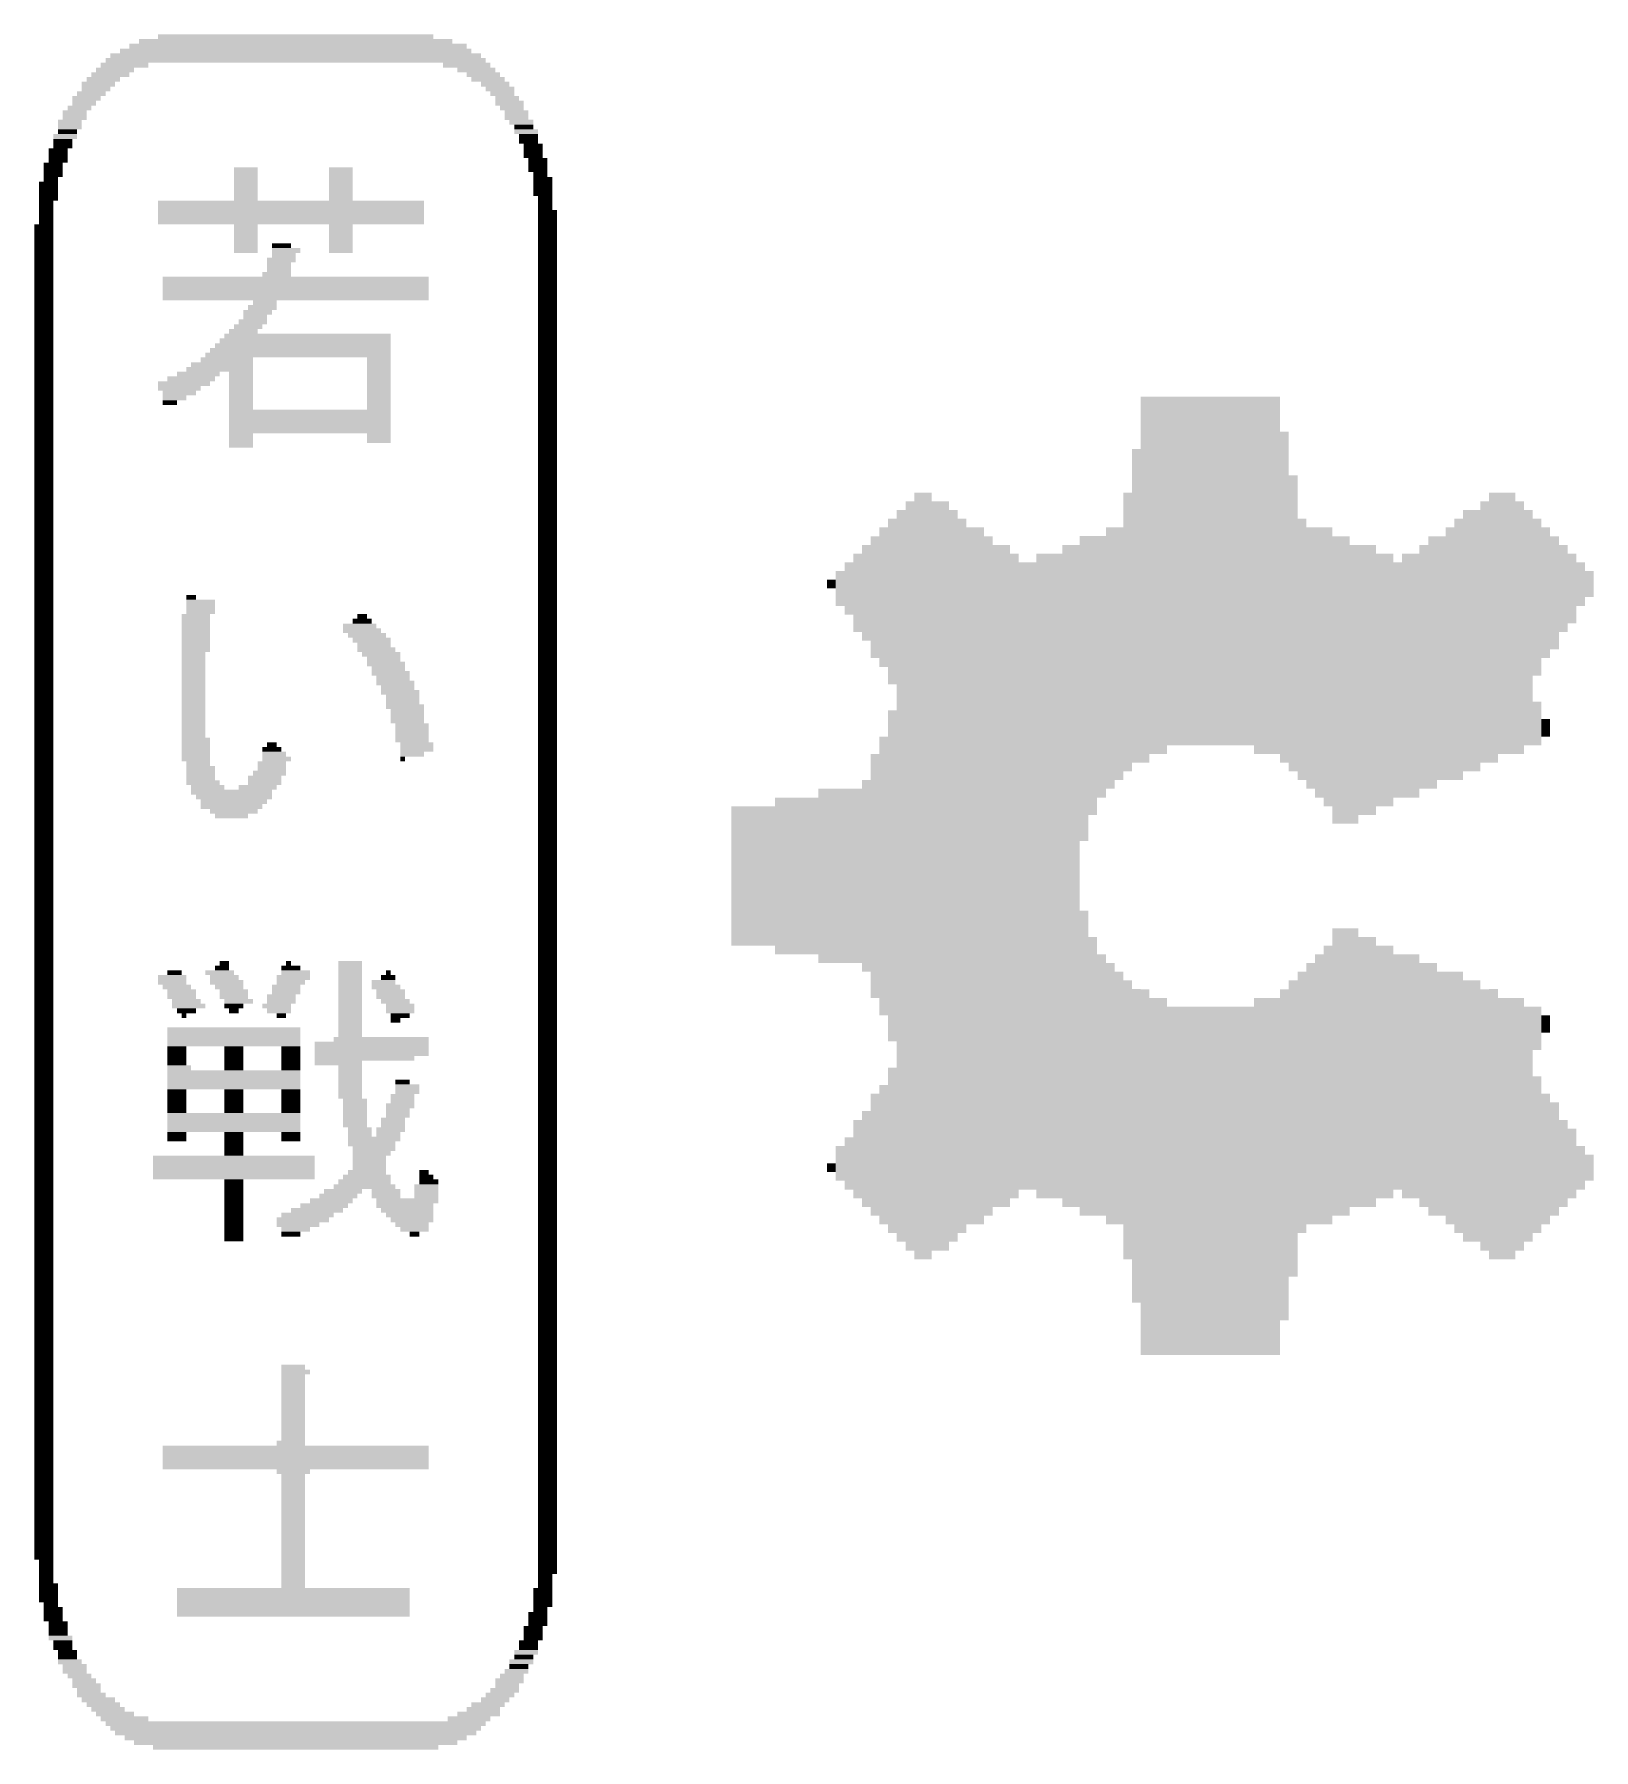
# Model space of a CAD drawing. Extents: x 0 to 124, y 0 to 91.
# Drawn here: x 102.58 to 112.59, y 44.23 to 55.24 of the extents above; entities that cross this region are included whole.
import ezdxf

# ---------------------------------------------------------------- set-up
doc = ezdxf.new("R2010")
doc.units = 0
doc.layers.add('21', color=253, linetype='CONTINUOUS')

# ---------------------------------------------------------------- blocks, each defined once
blk = doc.blocks.new('RECT')
blk.add_solid([(-0.5, -0.5), (0.5, -0.5), (-0.5, 0.5), (0.5, 0.5)])

msp = doc.modelspace()

# ---------------------------------------------------------------- block references
at = {"layer": '21', "yscale": 0.0305}
for p, xscale in [((104.261, 55.1289), 2.2555), ((104.2762, 55.1593), 2.1641), ((104.261, 55.1898), 2.0117), ((104.261, 55.2203), 1.7678), ((103.1027, 55.0069), 0.2438), ((103.1637, 55.0374), 0.3048), ((104.261, 55.0679), 2.4384), ((104.261, 55.0984), 2.3774), ((105.3582, 55.0374), 0.3048), ((105.4192, 55.0069), 0.2438), ((102.996, 54.9155), 0.2134), ((103.0265, 54.946), 0.2134), ((103.0722, 54.9765), 0.2438), ((105.4649, 54.9765), 0.2134), ((105.4954, 54.946), 0.2134), ((105.5411, 54.9155), 0.1829), ((102.9198, 54.8241), 0.1829), ((102.9046, 54.7936), 0.1524), ((102.9503, 54.8545), 0.1829), ((102.9808, 54.885), 0.1829), ((105.5716, 54.885), 0.1829), ((105.5868, 54.8545), 0.1524), ((105.6173, 54.8241), 0.1524), ((105.6326, 54.7936), 0.1829), ((102.8132, 54.6717), 0.1524), ((102.8436, 54.7326), 0.1524), ((102.8436, 54.7021), 0.1524), ((102.8741, 54.7631), 0.1524), ((105.6478, 54.7631), 0.1524), ((105.6783, 54.7326), 0.1524), ((105.6783, 54.7021), 0.1524), ((105.7088, 54.6717), 0.1524), ((102.7827, 54.5802), 0.1524), ((102.7979, 54.6107), 0.1219), ((102.8132, 54.6412), 0.1524), ((105.724, 54.6412), 0.1219), ((105.7392, 54.6107), 0.1524), ((105.7545, 54.5802), 0.1219), ((102.737, 54.4888), 0.1219), ((102.737, 54.4583), 0.1219), ((102.7674, 54.5497), 0.1219), ((102.7674, 54.5193), 0.1219), ((105.7545, 54.5497), 0.1219), ((105.785, 54.5193), 0.1219), ((105.785, 54.4888), 0.1219), ((105.785, 54.4583), 0.1219), ((102.7065, 54.3973), 0.1219), ((102.7065, 54.3669), 0.1219), ((102.737, 54.4278), 0.1219), ((103.9409, 54.3669), 0.1524), ((104.5505, 54.3669), 0.1524), ((105.8154, 54.4278), 0.1219), ((105.8154, 54.3973), 0.1219), ((105.8154, 54.3669), 0.1219), ((102.676, 54.2754), 0.1219), ((102.676, 54.2449), 0.1219), ((102.6912, 54.3059), 0.0914), ((102.7065, 54.3364), 0.1219), ((103.9409, 54.3364), 0.1524), ((103.9409, 54.3059), 0.1524), ((103.9409, 54.2754), 0.1524), ((103.9409, 54.2449), 0.1524), ((104.5505, 54.3364), 0.1524), ((104.5505, 54.3059), 0.1524), ((104.5505, 54.2754), 0.1524), ((104.5505, 54.2449), 0.1524), ((105.8459, 54.3059), 0.1219), ((105.8459, 54.2754), 0.1219), ((105.8459, 54.2449), 0.1219), ((105.8307, 54.3364), 0.0914), ((102.676, 54.2145), 0.1219), ((102.676, 54.184), 0.1219), ((102.6608, 54.1535), 0.0914), ((102.6608, 54.123), 0.0914), ((104.2305, 54.1535), 1.7069), ((104.2305, 54.123), 1.7069), ((103.9409, 54.2145), 0.1524), ((103.9409, 54.184), 0.1524), ((104.5505, 54.2145), 0.1524), ((104.5505, 54.184), 0.1524), ((105.8459, 54.2145), 0.1219), ((105.8612, 54.184), 0.0914), ((105.8612, 54.1535), 0.0914), ((105.8612, 54.123), 0.0914), ((102.6608, 54.0925), 0.0914), ((102.6608, 54.0621), 0.0914), ((102.6608, 54.0316), 0.0914), ((104.2305, 54.0925), 1.7069), ((104.2305, 54.0621), 1.7069), ((104.2305, 54.0316), 1.7069), ((105.8764, 54.0925), 0.1219), ((105.8764, 54.0621), 0.1219), ((105.8764, 54.0316), 0.1219), ((102.6455, 54.0011), 0.1219), ((102.6455, 53.9706), 0.1219), ((102.6455, 53.9401), 0.1219), ((102.6455, 53.9097), 0.1219), ((103.9409, 54.0011), 0.1524), ((103.9409, 53.9706), 0.1524), ((103.9409, 53.9401), 0.1524), ((103.9409, 53.9097), 0.1524), ((104.5505, 54.0011), 0.1524), ((104.5505, 53.9706), 0.1524), ((104.5505, 53.9401), 0.1524), ((104.5505, 53.9097), 0.1524), ((105.8764, 54.0011), 0.1219), ((105.8764, 53.9706), 0.1219), ((105.8764, 53.9401), 0.1219), ((105.8764, 53.9097), 0.1219), ((102.6455, 53.8792), 0.1219), ((102.6455, 53.8487), 0.1219), ((102.6455, 53.8182), 0.1219), ((103.9409, 53.8792), 0.1524), ((103.9409, 53.8487), 0.1524), ((104.1695, 53.8792), 0.1219), ((104.2, 53.8487), 0.1829), ((104.1848, 53.8182), 0.1524), ((104.5505, 53.8792), 0.1524), ((104.5505, 53.8487), 0.1524), ((105.8764, 53.8792), 0.1219), ((105.8764, 53.8487), 0.1219), ((105.8764, 53.8182), 0.1219), ((102.6455, 53.7877), 0.1219), ((102.6455, 53.7573), 0.1219), ((102.6455, 53.7268), 0.1219), ((102.6455, 53.6963), 0.1219), ((104.139, 53.6963), 0.1829), ((104.1695, 53.7877), 0.1829), ((104.1543, 53.7573), 0.1524), ((104.1543, 53.7268), 0.1524), ((105.8764, 53.7877), 0.1219), ((105.8764, 53.7573), 0.1219), ((105.8764, 53.7268), 0.1219), ((105.8764, 53.6963), 0.1219), ((102.6455, 53.6658), 0.1219), ((102.6455, 53.6353), 0.1219), ((102.6455, 53.6049), 0.1219), ((102.6455, 53.5744), 0.1219), ((104.261, 53.6658), 1.7069), ((104.261, 53.6353), 1.7069), ((104.261, 53.6049), 1.7069), ((104.261, 53.5744), 1.7069), ((105.8764, 53.6658), 0.1219), ((105.8764, 53.6353), 0.1219), ((105.8764, 53.6049), 0.1219), ((105.8764, 53.5744), 0.1219), ((102.6455, 53.5439), 0.1219), ((102.6455, 53.5134), 0.1219), ((102.6455, 53.4829), 0.1219), ((104.261, 53.5439), 1.7069), ((104.0476, 53.4829), 0.1829), ((104.0628, 53.5134), 0.1524), ((105.8764, 53.5439), 0.1219), ((105.8764, 53.5134), 0.1219), ((105.8764, 53.4829), 0.1219), ((102.6455, 53.4525), 0.1219), ((102.6455, 53.422), 0.1219), ((102.6455, 53.3915), 0.1219), ((102.6455, 53.361), 0.1219), ((103.9562, 53.361), 0.1829), ((103.9866, 53.3915), 0.1829), ((104.0171, 53.4525), 0.1829), ((104.0019, 53.422), 0.1524), ((105.8764, 53.4525), 0.1219), ((105.8764, 53.422), 0.1219), ((105.8764, 53.3915), 0.1219), ((105.8764, 53.361), 0.1219), ((102.6455, 53.3305), 0.1219), ((102.6455, 53.3001), 0.1219), ((102.6455, 53.2696), 0.1219), ((104.3219, 53.2696), 1.0973), ((104.3372, 53.3001), 1.0668), ((103.9257, 53.3305), 0.1829), ((105.8764, 53.3305), 0.1219), ((105.8764, 53.3001), 0.1219), ((105.8764, 53.2696), 0.1219), ((102.6455, 53.2391), 0.1219), ((102.6455, 53.2086), 0.1219), ((102.6455, 53.1781), 0.1219), ((102.6455, 53.1477), 0.1219), ((103.819, 53.1477), 0.3353), ((104.2762, 53.1781), 1.1887), ((104.2914, 53.2086), 1.1582), ((104.3067, 53.2391), 1.1278), ((104.7944, 53.1477), 0.1524), ((105.8764, 53.2391), 0.1219), ((105.8764, 53.2086), 0.1219), ((105.8764, 53.1781), 0.1219), ((105.8764, 53.1477), 0.1219), ((102.6455, 53.1172), 0.1219), ((102.6455, 53.0867), 0.1219), ((102.6455, 53.0562), 0.1219), ((102.6455, 53.0257), 0.1219), ((103.5904, 53.0257), 0.3048), ((103.6361, 53.0562), 0.2743), ((103.7733, 53.0867), 0.4267), ((103.7885, 53.1172), 0.3962), ((103.9104, 53.0562), 0.1524), ((103.9104, 53.0257), 0.1524), ((104.7944, 53.1172), 0.1524), ((104.7944, 53.0867), 0.1524), ((104.7944, 53.0562), 0.1524), ((104.7944, 53.0257), 0.1524), ((105.8764, 53.1172), 0.1219), ((105.8764, 53.0867), 0.1219), ((105.8764, 53.0562), 0.1219), ((105.8764, 53.0257), 0.1219), ((102.6455, 52.9953), 0.1219), ((102.6455, 52.9648), 0.1219), ((102.6455, 52.9343), 0.1219), ((103.5142, 52.9648), 0.2743), ((103.5447, 52.9953), 0.3353), ((103.5142, 52.9343), 0.2134), ((103.9104, 52.9953), 0.1524), ((103.9104, 52.9648), 0.1524), ((103.9104, 52.9343), 0.1524), ((104.7944, 52.9953), 0.1524), ((104.7944, 52.9648), 0.1524), ((104.7944, 52.9343), 0.1524), ((105.8764, 52.9953), 0.1219), ((105.8764, 52.9648), 0.1219), ((105.8764, 52.9343), 0.1219), ((102.6455, 52.9038), 0.1219), ((102.6455, 52.8733), 0.1219), ((102.6455, 52.8429), 0.1219), ((102.6455, 52.8124), 0.1219), ((103.4837, 52.9038), 0.1524), ((103.4532, 52.8733), 0.0914), ((103.9104, 52.9038), 0.1524), ((103.9104, 52.8733), 0.1524), ((103.9104, 52.8429), 0.1524), ((104.3524, 52.8124), 1.0363), ((104.7944, 52.9038), 0.1524), ((104.7944, 52.8733), 0.1524), ((104.7944, 52.8429), 0.1524), ((105.8764, 52.9038), 0.1219), ((105.8764, 52.8733), 0.1219), ((105.8764, 52.8429), 0.1219), ((105.8764, 52.8124), 0.1219), ((102.6455, 52.7819), 0.1219), ((102.6455, 52.7514), 0.1219), ((102.6455, 52.7209), 0.1219), ((104.3524, 52.7819), 1.0363), ((104.3524, 52.7514), 1.0363), ((104.3524, 52.7209), 1.0363), ((105.8764, 52.7819), 0.1219), ((105.8764, 52.7514), 0.1219), ((105.8764, 52.7209), 0.1219), ((102.6455, 52.6905), 0.1219), ((102.6455, 52.66), 0.1219), ((102.6455, 52.6295), 0.1219), ((102.6455, 52.599), 0.1219), ((104.3524, 52.6905), 1.0363), ((103.9104, 52.66), 0.1524), ((103.9104, 52.6295), 0.1524), ((103.9104, 52.599), 0.1524), ((104.7944, 52.66), 0.1524), ((104.7944, 52.6295), 0.1524), ((105.8764, 52.6905), 0.1219), ((105.8764, 52.66), 0.1219), ((105.8764, 52.6295), 0.1219), ((105.8764, 52.599), 0.1219), ((102.6455, 52.5685), 0.1219), ((102.6455, 52.5381), 0.1219), ((102.6455, 52.5076), 0.1219), ((102.6455, 52.4771), 0.1219), ((105.8764, 52.5685), 0.1219), ((105.8764, 52.5381), 0.1219), ((105.8764, 52.5076), 0.1219), ((105.8764, 52.4771), 0.1219), ((102.6455, 52.4466), 0.1219), ((102.6455, 52.4161), 0.1219), ((102.6455, 52.3857), 0.1219), ((105.8764, 52.4466), 0.1219), ((105.8764, 52.4161), 0.1219), ((105.8764, 52.3857), 0.1219), ((102.6455, 52.3552), 0.1219), ((102.6455, 52.3247), 0.1219), ((102.6455, 52.2942), 0.1219), ((102.6455, 52.2637), 0.1219), ((105.8764, 52.3552), 0.1219), ((105.8764, 52.3247), 0.1219), ((105.8764, 52.2942), 0.1219), ((105.8764, 52.2637), 0.1219), ((102.6455, 52.2333), 0.1219), ((102.6455, 52.2028), 0.1219), ((102.6455, 52.1723), 0.1219), ((102.6455, 52.1418), 0.1219), ((105.8764, 52.2333), 0.1219), ((105.8764, 52.2028), 0.1219), ((105.8764, 52.1723), 0.1219), ((105.8764, 52.1418), 0.1219), ((102.6455, 52.1113), 0.1219), ((102.6455, 52.0809), 0.1219), ((102.6455, 52.0504), 0.1219), ((105.8764, 52.1113), 0.1219), ((105.8764, 52.0809), 0.1219), ((105.8764, 52.0504), 0.1219), ((102.6455, 52.0199), 0.1219), ((102.6455, 51.9894), 0.1219), ((102.6455, 51.9589), 0.1219), ((102.6455, 51.9285), 0.1219), ((105.8764, 52.0199), 0.1219), ((105.8764, 51.9894), 0.1219), ((105.8764, 51.9589), 0.1219), ((105.8764, 51.9285), 0.1219), ((102.6455, 51.898), 0.1219), ((102.6455, 51.8675), 0.1219), ((102.6455, 51.837), 0.1219), ((105.8764, 51.898), 0.1219), ((105.8764, 51.8675), 0.1219), ((105.8764, 51.837), 0.1219), ((102.6455, 51.8065), 0.1219), ((102.6455, 51.7761), 0.1219), ((102.6455, 51.7456), 0.1219), ((102.6455, 51.7151), 0.1219), ((105.8764, 51.8065), 0.1219), ((105.8764, 51.7761), 0.1219), ((105.8764, 51.7456), 0.1219), ((105.8764, 51.7151), 0.1219), ((102.6455, 51.6846), 0.1219), ((102.6455, 51.6541), 0.1219), ((102.6455, 51.6237), 0.1219), ((102.6455, 51.5932), 0.1219), ((103.5904, 51.6237), 0.061), ((103.6514, 51.5932), 0.1829), ((105.8764, 51.6846), 0.1219), ((105.8764, 51.6541), 0.1219), ((105.8764, 51.6237), 0.1219), ((105.8764, 51.5932), 0.1219), ((102.6455, 51.5627), 0.1219), ((102.6455, 51.5322), 0.1219), ((102.6455, 51.5017), 0.1219), ((103.6209, 51.5017), 0.1829), ((103.6514, 51.5627), 0.1829), ((103.6514, 51.5322), 0.1829), ((104.6877, 51.5017), 0.061), ((105.8764, 51.5627), 0.1219), ((105.8764, 51.5322), 0.1219), ((105.8764, 51.5017), 0.1219), ((102.6455, 51.4713), 0.1219), ((102.6455, 51.4408), 0.1219), ((102.6455, 51.4103), 0.1219), ((102.6455, 51.3798), 0.1219), ((103.6209, 51.4713), 0.1829), ((103.6209, 51.4408), 0.1829), ((103.6209, 51.4103), 0.1829), ((103.6209, 51.3798), 0.1829), ((104.6724, 51.4408), 0.2134), ((104.6877, 51.4103), 0.2438), ((104.7182, 51.3798), 0.2438), ((104.6877, 51.4713), 0.1219), ((105.8764, 51.4713), 0.1219), ((105.8764, 51.4408), 0.1219), ((105.8764, 51.4103), 0.1219), ((105.8764, 51.3798), 0.1219), ((102.6455, 51.3493), 0.1219), ((102.6455, 51.3189), 0.1219), ((102.6455, 51.2884), 0.1219), ((103.6209, 51.3493), 0.1829), ((103.6209, 51.3189), 0.1829), ((103.6209, 51.2884), 0.1829), ((104.7486, 51.3493), 0.2438), ((104.7639, 51.3189), 0.2134), ((104.7791, 51.2884), 0.2438), ((105.8764, 51.3493), 0.1219), ((105.8764, 51.3189), 0.1219), ((105.8764, 51.2884), 0.1219), ((102.6455, 51.2579), 0.1219), ((102.6455, 51.2274), 0.1219), ((102.6455, 51.1969), 0.1219), ((102.6455, 51.1665), 0.1219), ((103.6056, 51.2579), 0.1524), ((103.6056, 51.2274), 0.1524), ((103.6056, 51.1969), 0.1524), ((103.6056, 51.1665), 0.1524), ((104.8096, 51.2579), 0.2438), ((104.8248, 51.2274), 0.2134), ((104.8401, 51.1969), 0.2438), ((104.8553, 51.1665), 0.2134), ((105.8764, 51.2579), 0.1219), ((105.8764, 51.2274), 0.1219), ((105.8764, 51.1969), 0.1219), ((105.8764, 51.1665), 0.1219), ((102.6455, 51.136), 0.1219), ((102.6455, 51.1055), 0.1219), ((102.6455, 51.075), 0.1219), ((102.6455, 51.0445), 0.1219), ((103.6056, 51.136), 0.1524), ((103.6056, 51.1055), 0.1524), ((103.6056, 51.075), 0.1524), ((103.6056, 51.0445), 0.1524), ((104.8706, 51.136), 0.2438), ((104.8858, 51.1055), 0.2134), ((104.901, 51.075), 0.2438), ((104.9163, 51.0445), 0.2134), ((105.8764, 51.136), 0.1219), ((105.8764, 51.1055), 0.1219), ((105.8764, 51.075), 0.1219), ((105.8764, 51.0445), 0.1219), ((102.6455, 51.0141), 0.1219), ((102.6455, 50.9836), 0.1219), ((102.6455, 50.9531), 0.1219), ((103.6056, 51.0141), 0.1524), ((103.6056, 50.9836), 0.1524), ((103.6056, 50.9531), 0.1524), ((104.9315, 51.0141), 0.2438), ((104.9468, 50.9836), 0.2134), ((104.9468, 50.9531), 0.2134), ((105.8764, 51.0141), 0.1219), ((105.8764, 50.9836), 0.1219), ((105.8764, 50.9531), 0.1219), ((102.6455, 50.9226), 0.1219), ((102.6455, 50.8921), 0.1219), ((102.6455, 50.8617), 0.1219), ((102.6455, 50.8312), 0.1219), ((103.6056, 50.9226), 0.1524), ((103.6056, 50.8921), 0.1524), ((103.6056, 50.8617), 0.1524), ((103.6056, 50.8312), 0.1524), ((104.962, 50.9226), 0.2438), ((104.9772, 50.8921), 0.2134), ((104.9772, 50.8617), 0.2134), ((104.9772, 50.8312), 0.2134), ((105.8764, 50.9226), 0.1219), ((105.8764, 50.8921), 0.1219), ((105.8764, 50.8617), 0.1219), ((105.8764, 50.8312), 0.1219), ((102.6455, 50.8007), 0.1219), ((102.6455, 50.7702), 0.1219), ((102.6455, 50.7397), 0.1219), ((103.6056, 50.8007), 0.1524), ((103.6056, 50.7702), 0.1524), ((103.6056, 50.7397), 0.1524), ((105.0077, 50.8007), 0.2134), ((105.0077, 50.7702), 0.2134), ((105.0077, 50.7397), 0.2134), ((105.8764, 50.8007), 0.1219), ((105.8764, 50.7702), 0.1219), ((105.8764, 50.7397), 0.1219), ((102.6455, 50.7093), 0.1219), ((102.6455, 50.6788), 0.1219), ((102.6455, 50.6483), 0.1219), ((102.6455, 50.6178), 0.1219), ((103.6209, 50.7093), 0.1829), ((103.6209, 50.6788), 0.1829), ((103.6209, 50.6483), 0.1829), ((103.6209, 50.6178), 0.1829), ((104.1086, 50.6483), 0.1219), ((104.1238, 50.6178), 0.1524), ((104.1086, 50.6788), 0.061), ((105.0077, 50.7093), 0.2134), ((105.0382, 50.6788), 0.2134), ((105.0382, 50.6483), 0.2134), ((105.0077, 50.6178), 0.1524), ((105.8764, 50.7093), 0.1219), ((105.8764, 50.6788), 0.1219), ((105.8764, 50.6483), 0.1219), ((105.8764, 50.6178), 0.1219), ((102.6455, 50.5873), 0.1219), ((102.6455, 50.5569), 0.1219), ((102.6455, 50.5264), 0.1219), ((102.6455, 50.4959), 0.1219), ((103.6209, 50.5873), 0.1829), ((103.6361, 50.5569), 0.1524), ((103.6514, 50.5264), 0.1829), ((103.6514, 50.4959), 0.1829), ((104.0933, 50.4959), 0.2134), ((104.1086, 50.5569), 0.1829), ((104.1086, 50.5264), 0.1829), ((104.139, 50.5873), 0.1829), ((104.9468, 50.5873), 0.0305), ((105.8764, 50.5873), 0.1219), ((105.8764, 50.5569), 0.1219), ((105.8764, 50.5264), 0.1219), ((105.8764, 50.4959), 0.1219), ((102.6455, 50.4654), 0.1219), ((102.6455, 50.4349), 0.1219), ((102.6455, 50.4045), 0.1219), ((103.6666, 50.4349), 0.2134), ((103.6514, 50.4654), 0.1829), ((103.6971, 50.4045), 0.2134), ((104.0171, 50.4045), 0.2438), ((104.0628, 50.4654), 0.2134), ((104.0628, 50.4349), 0.2134), ((105.8764, 50.4654), 0.1219), ((105.8764, 50.4349), 0.1219), ((105.8764, 50.4045), 0.1219), ((102.6455, 50.374), 0.1219), ((102.6455, 50.3435), 0.1219), ((102.6455, 50.313), 0.1219), ((102.6455, 50.2825), 0.1219), ((103.8495, 50.374), 0.5182), ((103.8647, 50.3435), 0.4877), ((103.8647, 50.313), 0.4267), ((103.8495, 50.2825), 0.3962), ((105.8764, 50.374), 0.1219), ((105.8764, 50.3435), 0.1219), ((105.8764, 50.313), 0.1219), ((105.8764, 50.2825), 0.1219), ((102.6455, 50.2521), 0.1219), ((102.6455, 50.2216), 0.1219), ((102.6455, 50.1911), 0.1219), ((102.6455, 50.1606), 0.1219), ((103.8647, 50.2521), 0.3048), ((103.8495, 50.2216), 0.2134), ((105.8764, 50.2521), 0.1219), ((105.8764, 50.2216), 0.1219), ((105.8764, 50.1911), 0.1219), ((105.8764, 50.1606), 0.1219), ((102.6455, 50.1301), 0.1219), ((102.6455, 50.0997), 0.1219), ((102.6455, 50.0692), 0.1219), ((105.8764, 50.1301), 0.1219), ((105.8764, 50.0997), 0.1219), ((105.8764, 50.0692), 0.1219), ((102.6455, 50.0387), 0.1219), ((102.6455, 50.0082), 0.1219), ((102.6455, 49.9777), 0.1219), ((102.6455, 49.9473), 0.1219), ((105.8764, 50.0387), 0.1219), ((105.8764, 50.0082), 0.1219), ((105.8764, 49.9777), 0.1219), ((105.8764, 49.9473), 0.1219), ((102.6455, 49.9168), 0.1219), ((102.6455, 49.8863), 0.1219), ((102.6455, 49.8558), 0.1219), ((105.8764, 49.9168), 0.1219), ((105.8764, 49.8863), 0.1219), ((105.8764, 49.8558), 0.1219), ((102.6455, 49.8253), 0.1219), ((102.6455, 49.7949), 0.1219), ((102.6455, 49.7644), 0.1219), ((102.6455, 49.7339), 0.1219), ((105.8764, 49.8253), 0.1219), ((105.8764, 49.7949), 0.1219), ((105.8764, 49.7644), 0.1219), ((105.8764, 49.7339), 0.1219), ((102.6455, 49.7034), 0.1219), ((102.6455, 49.6729), 0.1219), ((102.6455, 49.6425), 0.1219), ((102.6455, 49.612), 0.1219), ((105.8764, 49.7034), 0.1219), ((105.8764, 49.6729), 0.1219), ((105.8764, 49.6425), 0.1219), ((105.8764, 49.612), 0.1219), ((102.6455, 49.5815), 0.1219), ((102.6455, 49.551), 0.1219), ((102.6455, 49.5205), 0.1219), ((105.8764, 49.5815), 0.1219), ((105.8764, 49.551), 0.1219), ((105.8764, 49.5205), 0.1219), ((102.6455, 49.4901), 0.1219), ((102.6455, 49.4596), 0.1219), ((102.6455, 49.4291), 0.1219), ((102.6455, 49.3986), 0.1219), ((105.8764, 49.4901), 0.1219), ((105.8764, 49.4596), 0.1219), ((105.8764, 49.4291), 0.1219), ((105.8764, 49.3986), 0.1219), ((102.6455, 49.3681), 0.1219), ((102.6455, 49.3377), 0.1219), ((102.6455, 49.3072), 0.1219), ((105.8764, 49.3681), 0.1219), ((105.8764, 49.3377), 0.1219), ((105.8764, 49.3072), 0.1219), ((102.6455, 49.2767), 0.1219), ((102.6455, 49.2462), 0.1219), ((102.6455, 49.2157), 0.1219), ((102.6455, 49.1853), 0.1219), ((103.4685, 49.1853), 0.1829), ((103.4837, 49.2157), 0.0914), ((103.7733, 49.2157), 0.1829), ((103.8038, 49.1853), 0.1829), ((103.7885, 49.2462), 0.0914), ((103.8038, 49.2767), 0.061), ((104.2457, 49.1853), 0.2134), ((104.2305, 49.2462), 0.1219), ((104.261, 49.2157), 0.1829), ((104.2152, 49.2767), 0.0305), ((104.6115, 49.2767), 0.1524), ((104.6115, 49.2462), 0.1524), ((104.6115, 49.2157), 0.1524), ((104.6115, 49.1853), 0.1524), ((104.8553, 49.1853), 0.0914), ((104.8553, 49.2157), 0.0305), ((105.8764, 49.2767), 0.1219), ((105.8764, 49.2462), 0.1219), ((105.8764, 49.2157), 0.1219), ((105.8764, 49.1853), 0.1219), ((102.6455, 49.1548), 0.1219), ((102.6455, 49.1243), 0.1219), ((102.6455, 49.0938), 0.1219), ((102.6455, 49.0633), 0.1219), ((103.4685, 49.1548), 0.1829), ((103.499, 49.1243), 0.1829), ((103.5294, 49.0938), 0.1829), ((103.5294, 49.0633), 0.1829), ((103.819, 49.1548), 0.2134), ((103.8342, 49.1243), 0.1829), ((103.8647, 49.0938), 0.1829), ((103.8647, 49.0633), 0.1829), ((104.1695, 49.0633), 0.1829), ((104.2, 49.1243), 0.1829), ((104.2, 49.0938), 0.1829), ((104.2305, 49.1548), 0.1829), ((104.6115, 49.1548), 0.1524), ((104.6115, 49.1243), 0.1524), ((104.6115, 49.0938), 0.1524), ((104.6115, 49.0633), 0.1524), ((104.8248, 49.1548), 0.1524), ((104.8401, 49.1243), 0.1829), ((104.8706, 49.0938), 0.1829), ((104.8706, 49.0633), 0.1829), ((105.8764, 49.1548), 0.1219), ((105.8764, 49.1243), 0.1219), ((105.8764, 49.0938), 0.1219), ((105.8764, 49.0633), 0.1219), ((102.6455, 49.0329), 0.1219), ((102.6455, 49.0024), 0.1219), ((102.6455, 48.9719), 0.1219), ((103.5599, 49.0329), 0.1829), ((103.5752, 49.0024), 0.2134), ((103.5599, 48.9719), 0.1219), ((103.8647, 49.0024), 0.1219), ((103.8952, 49.0329), 0.1829), ((103.8647, 48.9719), 0.061), ((104.139, 49.0024), 0.1829), ((104.1695, 49.0329), 0.1829), ((104.1543, 48.9719), 0.1524), ((104.6115, 49.0329), 0.1524), ((104.6115, 49.0024), 0.1524), ((104.6115, 48.9719), 0.1524), ((104.901, 49.0329), 0.1829), ((104.9315, 49.0024), 0.1829), ((104.9315, 48.9719), 0.1829), ((105.8764, 49.0329), 0.1219), ((105.8764, 49.0024), 0.1219), ((105.8764, 48.9719), 0.1219), ((102.6455, 48.9414), 0.1219), ((102.6455, 48.9109), 0.1219), ((102.6455, 48.8805), 0.1219), ((102.6455, 48.85), 0.1219), ((103.8647, 48.85), 0.8534), ((103.5447, 48.9414), 0.0305), ((104.1695, 48.9414), 0.061), ((104.6115, 48.9414), 0.1524), ((104.6115, 48.9109), 0.1524), ((104.6115, 48.8805), 0.1524), ((104.6115, 48.85), 0.1524), ((104.9315, 48.9414), 0.1219), ((104.901, 48.9109), 0.061), ((105.8764, 48.9414), 0.1219), ((105.8764, 48.9109), 0.1219), ((105.8764, 48.8805), 0.1219), ((105.8764, 48.85), 0.1219), ((102.6455, 48.8195), 0.1219), ((102.6455, 48.789), 0.1219), ((102.6455, 48.7585), 0.1219), ((103.8647, 48.8195), 0.8534), ((103.8647, 48.789), 0.8534), ((103.8647, 48.7585), 0.8534), ((104.7486, 48.7585), 0.7315), ((104.8096, 48.789), 0.6096), ((104.6115, 48.8195), 0.1524), ((105.8764, 48.8195), 0.1219), ((105.8764, 48.789), 0.1219), ((105.8764, 48.7585), 0.1219), ((102.6455, 48.7281), 0.1219), ((102.6455, 48.6976), 0.1219), ((102.6455, 48.6671), 0.1219), ((102.6455, 48.6366), 0.1219), ((103.499, 48.7281), 0.1219), ((103.499, 48.6976), 0.1219), ((103.499, 48.6671), 0.1219), ((103.499, 48.6366), 0.1219), ((103.8647, 48.7281), 0.1219), ((103.8647, 48.6976), 0.1219), ((103.8647, 48.6671), 0.1219), ((103.8647, 48.6366), 0.1219), ((104.2305, 48.7281), 0.1219), ((104.2305, 48.6976), 0.1219), ((104.2305, 48.6671), 0.1219), ((104.2305, 48.6366), 0.1219), ((104.7486, 48.7281), 0.7315), ((104.7486, 48.6976), 0.7315), ((104.7029, 48.6671), 0.6401), ((104.5353, 48.6366), 0.3048), ((105.8764, 48.7281), 0.1219), ((105.8764, 48.6976), 0.1219), ((105.8764, 48.6671), 0.1219), ((105.8764, 48.6366), 0.1219), ((102.6455, 48.6061), 0.1219), ((102.6455, 48.5757), 0.1219), ((102.6455, 48.5452), 0.1219), ((102.6455, 48.5147), 0.1219), ((103.5142, 48.6061), 0.1524), ((103.8647, 48.5757), 0.8534), ((103.8647, 48.5452), 0.8534), ((103.8647, 48.5147), 0.8534), ((103.8647, 48.6061), 0.1219), ((104.2305, 48.6061), 0.1219), ((104.6115, 48.6061), 0.1524), ((104.6115, 48.5757), 0.1524), ((104.6115, 48.5452), 0.1524), ((104.6115, 48.5147), 0.1524), ((104.9468, 48.5147), 0.0914), ((105.8764, 48.6061), 0.1219), ((105.8764, 48.5757), 0.1219), ((105.8764, 48.5452), 0.1219), ((105.8764, 48.5147), 0.1219), ((102.6455, 48.4842), 0.1219), ((102.6455, 48.4537), 0.1219), ((102.6455, 48.4233), 0.1219), ((103.8647, 48.4842), 0.8534), ((103.499, 48.4537), 0.1219), ((103.499, 48.4233), 0.1219), ((103.8647, 48.4537), 0.1219), ((103.8647, 48.4233), 0.1219), ((104.2305, 48.4537), 0.1219), ((104.2305, 48.4233), 0.1219), ((104.6115, 48.4842), 0.1524), ((104.6115, 48.4537), 0.1524), ((104.6115, 48.4233), 0.1524), ((104.9468, 48.4233), 0.1524), ((104.9772, 48.4842), 0.1524), ((104.9772, 48.4537), 0.1524), ((105.8764, 48.4842), 0.1219), ((105.8764, 48.4537), 0.1219), ((105.8764, 48.4233), 0.1219), ((102.6455, 48.3928), 0.1219), ((102.6455, 48.3623), 0.1219), ((102.6455, 48.3318), 0.1219), ((102.6455, 48.3013), 0.1219), ((103.499, 48.3928), 0.1219), ((103.499, 48.3623), 0.1219), ((103.499, 48.3318), 0.1219), ((103.8647, 48.3013), 0.8534), ((103.8647, 48.3928), 0.1219), ((103.8647, 48.3623), 0.1219), ((103.8647, 48.3318), 0.1219), ((104.2305, 48.3928), 0.1219), ((104.2305, 48.3623), 0.1219), ((104.2305, 48.3318), 0.1219), ((104.642, 48.3928), 0.1524), ((104.642, 48.3623), 0.1524), ((104.642, 48.3318), 0.1524), ((104.642, 48.3013), 0.1524), ((104.9315, 48.3623), 0.1829), ((104.9163, 48.3318), 0.1524), ((104.9163, 48.3013), 0.1524), ((104.9468, 48.3928), 0.1524), ((105.8764, 48.3928), 0.1219), ((105.8764, 48.3623), 0.1219), ((105.8764, 48.3318), 0.1219), ((105.8764, 48.3013), 0.1219), ((102.6455, 48.2709), 0.1219), ((102.6455, 48.2404), 0.1219), ((102.6455, 48.2099), 0.1219), ((102.6455, 48.1794), 0.1219), ((103.8647, 48.2709), 0.8534), ((103.8647, 48.2404), 0.8534), ((103.8647, 48.2099), 0.8534), ((103.499, 48.1794), 0.1219), ((103.8647, 48.1794), 0.1219), ((104.2305, 48.1794), 0.1219), ((104.642, 48.2709), 0.1524), ((104.642, 48.2404), 0.1524), ((104.6724, 48.2099), 0.1524), ((104.6724, 48.1794), 0.1524), ((104.8553, 48.1794), 0.1524), ((104.8706, 48.2099), 0.1829), ((104.8858, 48.2709), 0.1524), ((104.8858, 48.2404), 0.1524), ((105.8764, 48.2709), 0.1219), ((105.8764, 48.2404), 0.1219), ((105.8764, 48.2099), 0.1219), ((105.8764, 48.1794), 0.1219), ((102.6455, 48.1489), 0.1219), ((102.6455, 48.1185), 0.1219), ((102.6455, 48.088), 0.1219), ((103.499, 48.1489), 0.1219), ((103.8647, 48.1489), 0.1219), ((103.8647, 48.1185), 0.1219), ((103.8647, 48.088), 0.1219), ((104.2305, 48.1489), 0.1219), ((104.7486, 48.1185), 0.3048), ((104.7639, 48.1489), 0.3353), ((104.7639, 48.088), 0.2743), ((105.8764, 48.1489), 0.1219), ((105.8764, 48.1185), 0.1219), ((105.8764, 48.088), 0.1219), ((102.6455, 48.0575), 0.1219), ((102.6455, 48.027), 0.1219), ((102.6455, 47.9965), 0.1219), ((102.6455, 47.9661), 0.1219), ((103.8647, 48.027), 1.0363), ((103.8647, 47.9965), 1.0363), ((103.8647, 47.9661), 1.0363), ((103.8647, 48.0575), 0.1219), ((104.7486, 48.0575), 0.2438), ((104.7334, 48.027), 0.2134), ((104.7334, 47.9965), 0.2134), ((104.7334, 47.9661), 0.2134), ((105.8764, 48.0575), 0.1219), ((105.8764, 48.027), 0.1219), ((105.8764, 47.9965), 0.1219), ((105.8764, 47.9661), 0.1219), ((102.6455, 47.9356), 0.1219), ((102.6455, 47.9051), 0.1219), ((102.6455, 47.8746), 0.1219), ((103.8647, 47.9356), 1.0363), ((103.8647, 47.9051), 1.0363), ((103.8647, 47.8746), 0.1219), ((104.7029, 47.8746), 0.3353), ((104.7182, 47.9051), 0.3048), ((104.7182, 47.9356), 0.2438), ((105.0839, 47.9356), 0.061), ((105.1144, 47.8746), 0.1219), ((105.0992, 47.9051), 0.0914), ((105.8764, 47.9356), 0.1219), ((105.8764, 47.9051), 0.1219), ((105.8764, 47.8746), 0.1219), ((102.6455, 47.8441), 0.1219), ((102.6455, 47.8137), 0.1219), ((102.6455, 47.7832), 0.1219), ((102.6455, 47.7527), 0.1219), ((103.8647, 47.8441), 0.1219), ((103.8647, 47.8137), 0.1219), ((103.8647, 47.7832), 0.1219), ((103.8647, 47.7527), 0.1219), ((104.4896, 47.7527), 0.2743), ((104.5353, 47.7832), 0.2438), ((104.5658, 47.8137), 0.2438), ((104.7029, 47.8441), 0.3962), ((104.8401, 47.8137), 0.1829), ((104.8401, 47.7832), 0.1829), ((104.9772, 47.7527), 0.3962), ((105.0992, 47.8441), 0.1524), ((105.0992, 47.8137), 0.1524), ((105.0992, 47.7832), 0.1524), ((105.8764, 47.8441), 0.1219), ((105.8764, 47.8137), 0.1219), ((105.8764, 47.7832), 0.1219), ((105.8764, 47.7527), 0.1219), ((102.6455, 47.7222), 0.1219), ((102.6455, 47.6917), 0.1219), ((102.6455, 47.6613), 0.1219), ((102.6455, 47.6308), 0.1219), ((103.8647, 47.7222), 0.1219), ((103.8647, 47.6917), 0.1219), ((103.8647, 47.6613), 0.1219), ((103.8647, 47.6308), 0.1219), ((104.3067, 47.6308), 0.3353), ((104.3372, 47.6613), 0.3353), ((104.3981, 47.6917), 0.3353), ((104.4438, 47.7222), 0.3048), ((104.962, 47.7222), 0.3658), ((104.9772, 47.6917), 0.3353), ((104.9925, 47.6613), 0.3048), ((105.0077, 47.6308), 0.2743), ((105.8764, 47.7222), 0.1219), ((105.8764, 47.6917), 0.1219), ((105.8764, 47.6613), 0.1219), ((105.8764, 47.6308), 0.1219), ((102.6455, 47.6003), 0.1219), ((102.6455, 47.5698), 0.1219), ((102.6455, 47.5393), 0.1219), ((103.8647, 47.6003), 0.1219), ((103.8647, 47.5698), 0.1219), ((103.8647, 47.5393), 0.1219), ((104.2762, 47.6003), 0.2743), ((104.261, 47.5698), 0.1829), ((104.2305, 47.5393), 0.1219), ((105.0077, 47.6003), 0.2134), ((105.023, 47.5698), 0.1829), ((105.023, 47.5393), 0.061), ((105.8764, 47.6003), 0.1219), ((105.8764, 47.5698), 0.1219), ((105.8764, 47.5393), 0.1219), ((102.6455, 47.5089), 0.1219), ((102.6455, 47.4784), 0.1219), ((102.6455, 47.4479), 0.1219), ((102.6455, 47.4174), 0.1219), ((103.8647, 47.5089), 0.1219), ((105.8764, 47.5089), 0.1219), ((105.8764, 47.4784), 0.1219), ((105.8764, 47.4479), 0.1219), ((105.8764, 47.4174), 0.1219), ((102.6455, 47.3869), 0.1219), ((102.6455, 47.3565), 0.1219), ((102.6455, 47.326), 0.1219), ((105.8764, 47.3869), 0.1219), ((105.8764, 47.3565), 0.1219), ((105.8764, 47.326), 0.1219), ((102.6455, 47.2955), 0.1219), ((102.6455, 47.265), 0.1219), ((102.6455, 47.2345), 0.1219), ((102.6455, 47.2041), 0.1219), ((105.8764, 47.2955), 0.1219), ((105.8764, 47.265), 0.1219), ((105.8764, 47.2345), 0.1219), ((105.8764, 47.2041), 0.1219), ((102.6455, 47.1736), 0.1219), ((102.6455, 47.1431), 0.1219), ((102.6455, 47.1126), 0.1219), ((102.6455, 47.0821), 0.1219), ((105.8764, 47.1736), 0.1219), ((105.8764, 47.1431), 0.1219), ((105.8764, 47.1126), 0.1219), ((105.8764, 47.0821), 0.1219), ((102.6455, 47.0517), 0.1219), ((102.6455, 47.0212), 0.1219), ((102.6455, 46.9907), 0.1219), ((105.8764, 47.0517), 0.1219), ((105.8764, 47.0212), 0.1219), ((105.8764, 46.9907), 0.1219), ((102.6455, 46.9602), 0.1219), ((102.6455, 46.9297), 0.1219), ((102.6455, 46.8993), 0.1219), ((102.6455, 46.8688), 0.1219), ((105.8764, 46.9602), 0.1219), ((105.8764, 46.9297), 0.1219), ((105.8764, 46.8993), 0.1219), ((105.8764, 46.8688), 0.1219), ((102.6455, 46.8383), 0.1219), ((102.6455, 46.8078), 0.1219), ((102.6455, 46.7773), 0.1219), ((105.8764, 46.8383), 0.1219), ((105.8764, 46.8078), 0.1219), ((105.8764, 46.7773), 0.1219), ((102.6455, 46.7469), 0.1219), ((102.6455, 46.7164), 0.1219), ((102.6455, 46.6859), 0.1219), ((102.6455, 46.6554), 0.1219), ((104.2457, 46.6859), 0.1524), ((104.261, 46.6554), 0.1829), ((105.8764, 46.7469), 0.1219), ((105.8764, 46.7164), 0.1219), ((105.8764, 46.6859), 0.1219), ((105.8764, 46.6554), 0.1219), ((102.6455, 46.6249), 0.1219), ((102.6455, 46.5945), 0.1219), ((102.6455, 46.564), 0.1219), ((102.6455, 46.5335), 0.1219), ((104.2457, 46.6249), 0.1524), ((104.2457, 46.5945), 0.1524), ((104.2457, 46.564), 0.1524), ((104.2457, 46.5335), 0.1524), ((105.8764, 46.6249), 0.1219), ((105.8764, 46.5945), 0.1219), ((105.8764, 46.564), 0.1219), ((105.8764, 46.5335), 0.1219), ((102.6455, 46.503), 0.1219), ((102.6455, 46.4725), 0.1219), ((102.6455, 46.4421), 0.1219), ((104.2457, 46.503), 0.1524), ((104.2457, 46.4725), 0.1524), ((104.2457, 46.4421), 0.1524), ((105.8764, 46.503), 0.1219), ((105.8764, 46.4725), 0.1219), ((105.8764, 46.4421), 0.1219), ((102.6455, 46.4116), 0.1219), ((102.6455, 46.3811), 0.1219), ((102.6455, 46.3506), 0.1219), ((102.6455, 46.3201), 0.1219), ((104.2457, 46.4116), 0.1524), ((104.2457, 46.3811), 0.1524), ((104.2457, 46.3506), 0.1524), ((104.2457, 46.3201), 0.1524), ((105.8764, 46.4116), 0.1219), ((105.8764, 46.3811), 0.1219), ((105.8764, 46.3506), 0.1219), ((105.8764, 46.3201), 0.1219), ((102.6455, 46.2897), 0.1219), ((102.6455, 46.2592), 0.1219), ((102.6455, 46.2287), 0.1219), ((104.2457, 46.2897), 0.1524), ((104.2457, 46.2592), 0.1524), ((104.2457, 46.2287), 0.1524), ((105.8764, 46.2897), 0.1219), ((105.8764, 46.2592), 0.1219), ((105.8764, 46.2287), 0.1219), ((102.6455, 46.1982), 0.1219), ((102.6455, 46.1677), 0.1219), ((102.6455, 46.1373), 0.1219), ((102.6455, 46.1068), 0.1219), ((104.261, 46.1677), 1.7069), ((104.261, 46.1373), 1.7069), ((104.261, 46.1068), 1.7069), ((104.2305, 46.1982), 0.1829), ((105.8764, 46.1982), 0.1219), ((105.8764, 46.1677), 0.1219), ((105.8764, 46.1373), 0.1219), ((105.8764, 46.1068), 0.1219), ((102.6455, 46.0763), 0.1219), ((102.6455, 46.0458), 0.1219), ((102.6455, 46.0153), 0.1219), ((102.6455, 45.9849), 0.1219), ((104.261, 46.0763), 1.7069), ((104.261, 46.0458), 1.7069), ((104.2457, 46.0153), 0.2134), ((104.2457, 45.9849), 0.1524), ((105.8764, 46.0763), 0.1219), ((105.8764, 46.0458), 0.1219), ((105.8764, 46.0153), 0.1219), ((105.8764, 45.9849), 0.1219), ((102.6455, 45.9544), 0.1219), ((102.6455, 45.9239), 0.1219), ((102.6455, 45.8934), 0.1219), ((104.2457, 45.9544), 0.1524), ((104.2457, 45.9239), 0.1524), ((104.2457, 45.8934), 0.1524), ((105.8764, 45.9544), 0.1219), ((105.8764, 45.9239), 0.1219), ((105.8764, 45.8934), 0.1219), ((102.6455, 45.8629), 0.1219), ((102.6455, 45.8325), 0.1219), ((102.6455, 45.802), 0.1219), ((102.6455, 45.7715), 0.1219), ((104.2457, 45.8629), 0.1524), ((104.2457, 45.8325), 0.1524), ((104.2457, 45.802), 0.1524), ((104.2457, 45.7715), 0.1524), ((105.8764, 45.8629), 0.1219), ((105.8764, 45.8325), 0.1219), ((105.8764, 45.802), 0.1219), ((105.8764, 45.7715), 0.1219), ((102.6455, 45.741), 0.1219), ((102.6455, 45.7105), 0.1219), ((102.6455, 45.6801), 0.1219), ((102.6455, 45.6496), 0.1219), ((104.2457, 45.741), 0.1524), ((104.2457, 45.7105), 0.1524), ((104.2457, 45.6801), 0.1524), ((104.2457, 45.6496), 0.1524), ((105.8764, 45.741), 0.1219), ((105.8764, 45.7105), 0.1219), ((105.8764, 45.6801), 0.1219), ((105.8764, 45.6496), 0.1219), ((102.6455, 45.6191), 0.1219), ((102.6455, 45.5886), 0.1219), ((102.6455, 45.5581), 0.1219), ((104.2457, 45.6191), 0.1524), ((104.2457, 45.5886), 0.1524), ((104.2457, 45.5581), 0.1524), ((105.8764, 45.6191), 0.1219), ((105.8764, 45.5886), 0.1219), ((105.8764, 45.5581), 0.1219), ((102.6455, 45.5277), 0.1219), ((102.6455, 45.4972), 0.1219), ((102.6455, 45.4667), 0.1219), ((102.6608, 45.4362), 0.0914), ((104.2457, 45.5277), 0.1524), ((104.2457, 45.4972), 0.1524), ((104.2457, 45.4667), 0.1524), ((104.2457, 45.4362), 0.1524), ((105.8764, 45.5277), 0.1219), ((105.8764, 45.4972), 0.1219), ((105.8764, 45.4667), 0.1219), ((105.8764, 45.4362), 0.1219), ((102.6608, 45.4057), 0.0914), ((102.6608, 45.3753), 0.0914), ((102.6608, 45.3448), 0.0914), ((104.2457, 45.4057), 0.1524), ((104.2457, 45.3753), 0.1524), ((104.2457, 45.3448), 0.1524), ((105.8764, 45.4057), 0.1219), ((105.8764, 45.3753), 0.1219), ((105.8612, 45.3448), 0.0914), ((102.676, 45.2838), 0.1219), ((102.676, 45.2533), 0.1219), ((102.676, 45.2229), 0.1219), ((102.6608, 45.3143), 0.0914), ((104.2457, 45.2533), 1.4935), ((104.2457, 45.2229), 1.4935), ((104.2457, 45.3143), 0.1524), ((104.2457, 45.2838), 0.1524), ((105.8459, 45.2533), 0.1219), ((105.8459, 45.2229), 0.1219), ((105.8612, 45.3143), 0.0914), ((105.8612, 45.2838), 0.0914), ((102.676, 45.1924), 0.1219), ((102.6912, 45.1619), 0.0914), ((102.7065, 45.1314), 0.1219), ((102.7065, 45.1009), 0.1219), ((104.2457, 45.1924), 1.4935), ((104.2457, 45.1619), 1.4935), ((104.2457, 45.1314), 1.4935), ((104.2457, 45.1009), 1.4935), ((105.8154, 45.1009), 0.1219), ((105.8459, 45.1924), 0.1219), ((105.8459, 45.1619), 0.1219), ((105.8307, 45.1314), 0.0914), ((102.7065, 45.0705), 0.1219), ((102.737, 45.04), 0.1219), ((102.737, 45.0095), 0.1219), ((105.785, 45.0095), 0.1219), ((105.8154, 45.0705), 0.1219), ((105.8154, 45.04), 0.1219), ((102.737, 44.979), 0.1219), ((102.7522, 44.9485), 0.1524), ((102.7674, 44.9181), 0.1219), ((102.7674, 44.8876), 0.1219), ((105.7545, 44.9181), 0.1219), ((105.7545, 44.8876), 0.1219), ((105.785, 44.979), 0.1219), ((105.785, 44.9485), 0.1219), ((102.7979, 44.8571), 0.1219), ((102.7979, 44.8266), 0.1219), ((102.8132, 44.7961), 0.1524), ((105.7088, 44.7961), 0.1524), ((105.7392, 44.8571), 0.1524), ((105.724, 44.8266), 0.1219), ((102.8436, 44.7657), 0.1524), ((102.8436, 44.7352), 0.1524), ((102.8741, 44.7047), 0.1524), ((102.9046, 44.6742), 0.1524), ((105.6326, 44.6742), 0.1829), ((105.6478, 44.7047), 0.1524), ((105.6783, 44.7352), 0.1524), ((105.6935, 44.7657), 0.1219), ((102.9198, 44.6437), 0.1829), ((102.9351, 44.6133), 0.1524), ((102.9503, 44.5828), 0.1829), ((102.996, 44.5523), 0.2134), ((105.5411, 44.5523), 0.1829), ((105.5716, 44.5828), 0.1829), ((105.6021, 44.6133), 0.1829), ((105.6173, 44.6437), 0.1524), ((103.0265, 44.5218), 0.2134), ((103.057, 44.4913), 0.2134), ((103.1027, 44.4609), 0.2438), ((105.4344, 44.4609), 0.2743), ((105.4649, 44.4913), 0.2134), ((105.4954, 44.5218), 0.2134), ((103.1637, 44.4304), 0.3048), ((104.261, 44.3999), 2.4384), ((104.261, 44.3694), 2.3774), ((104.261, 44.3389), 2.3165), ((105.3735, 44.4304), 0.2743), ((104.261, 44.3085), 2.1946), ((104.261, 44.278), 2.0726), ((104.261, 44.2475), 1.8288)]:
    msp.add_blockref('RECT', p, dxfattribs=dict(at, xscale=xscale))
at = {"layer": '21', "yscale": 0.0559, "rotation": 90}
for p, xscale in [((109.7099, 51.737), 2.347), ((109.7658, 51.7649), 2.2911), ((109.8216, 51.7649), 2.2911), ((109.8775, 51.7928), 2.2352), ((109.9334, 51.7928), 2.2352), ((109.9893, 51.7928), 2.2352), ((110.0452, 51.7928), 2.2352), ((110.101, 51.7928), 2.2352), ((110.1569, 51.7928), 2.2352), ((110.2128, 51.7928), 2.2352), ((110.2687, 51.7928), 2.2352), ((110.3246, 51.7928), 2.2352), ((110.3804, 51.7928), 2.2352), ((110.4363, 51.7649), 2.2911), ((110.4922, 51.7649), 2.2911), ((110.5481, 51.7649), 2.2911), ((110.604, 51.6252), 2.1234), ((109.654, 51.5693), 2.0117), ((110.6598, 51.4576), 1.8999), ((108.257, 49.837), 4.9174), ((108.3129, 49.837), 4.9174), ((109.5981, 51.4017), 1.7882), ((111.9451, 51.4296), 1.7323), ((112.001, 51.4576), 1.6764), ((112.0568, 51.4576), 1.6764), ((108.1452, 49.837), 4.6939), ((108.2011, 49.837), 4.8057), ((108.3688, 49.837), 4.8057), ((108.4246, 49.837), 4.8057), ((108.4805, 49.837), 4.6939), ((111.7774, 51.3458), 1.6764), ((111.8333, 51.3458), 1.6764), ((111.8892, 51.4017), 1.6764), ((112.1127, 51.4296), 1.6205), ((112.1686, 51.4296), 1.5088), ((108.0335, 51.6252), 0.8941), ((108.0894, 51.5973), 1.0617), ((108.5364, 49.837), 4.5822), ((108.5923, 49.837), 4.4704), ((108.6482, 49.837), 4.4704), ((109.4864, 51.234), 1.6764), ((109.5422, 51.262), 1.6205), ((110.7157, 51.2899), 1.6764), ((110.7716, 51.234), 1.6764), ((110.8275, 51.2061), 1.7323), ((110.8834, 51.1782), 1.7882), ((111.6657, 51.262), 1.6205), ((111.7216, 51.2899), 1.6764), ((112.2245, 51.6252), 1.0058), ((112.2803, 51.6531), 0.8382), ((107.9217, 51.6531), 0.6147), ((107.9776, 51.6252), 0.7823), ((108.704, 49.837), 4.3586), ((108.7599, 49.837), 4.2469), ((108.8158, 49.837), 4.2469), ((109.207, 49.837), 4.2469), ((109.2628, 49.837), 4.2469), ((109.3187, 51.0385), 1.9558), ((109.3746, 51.1223), 1.7882), ((109.4305, 51.1782), 1.6764), ((110.9392, 51.0943), 1.844), ((110.9951, 51.0943), 1.844), ((111.051, 51.0664), 1.7882), ((111.1069, 51.0943), 1.7323), ((111.1628, 51.0943), 1.7323), ((111.498, 51.1782), 1.5646), ((111.5539, 51.2061), 1.6205), ((111.6098, 51.234), 1.5646), ((112.3362, 51.6531), 0.7264), ((112.3921, 51.6811), 0.5588), ((107.81, 51.6811), 0.3353), ((107.8658, 51.6531), 0.5029), ((108.8717, 49.837), 4.1351), ((108.9276, 49.837), 4.0234), ((108.9834, 49.837), 4.0234), ((109.0393, 49.837), 4.1351), ((109.0952, 49.837), 4.1351), ((109.1511, 49.837), 4.1351), ((111.2186, 51.0943), 1.6205), ((111.2745, 51.0943), 1.6205), ((111.3304, 51.0943), 1.5088), ((111.3863, 51.1223), 1.5646), ((111.4422, 51.1223), 1.5646), ((112.448, 51.6811), 0.447), ((112.5039, 51.709), 0.2794), ((107.6982, 51.709), 0.0559), ((107.7541, 51.6811), 0.2235), ((112.5598, 51.709), 0.1676), ((112.2245, 50.8149), 0.2794), ((108.0894, 49.837), 2.1234), ((112.2803, 50.787), 0.1118), ((108.0335, 49.837), 1.7882), ((107.9776, 49.837), 1.5646), ((107.6423, 49.837), 1.1176), ((107.6982, 49.837), 1.1176), ((107.7541, 49.837), 1.1176), ((107.81, 49.837), 1.1176), ((107.8658, 49.837), 1.1176), ((107.9217, 49.837), 1.2294), ((107.3629, 49.837), 1.0058), ((107.4188, 49.837), 1.0058), ((107.4747, 49.837), 1.0058), ((107.5306, 49.837), 1.0058), ((107.5864, 49.837), 1.0058), ((107.0835, 49.837), 0.8941), ((107.1394, 49.837), 0.8941), ((107.1953, 49.837), 0.8941), ((107.2512, 49.837), 0.8941), ((107.307, 49.837), 0.8941), ((109.3187, 48.6356), 1.9558), ((109.3746, 48.5518), 1.7882), ((110.9392, 48.5797), 1.844), ((110.9951, 48.5797), 1.844), ((111.051, 48.6077), 1.7882), ((111.1069, 48.5797), 1.7323), ((111.1628, 48.5797), 1.7323), ((109.4305, 48.4959), 1.6764), ((110.8275, 48.468), 1.7323), ((110.8834, 48.4959), 1.7882), ((111.2186, 48.5797), 1.6205), ((111.2745, 48.5797), 1.6205), ((111.3304, 48.5797), 1.5088), ((111.3863, 48.5518), 1.5646), ((111.4422, 48.5518), 1.5646), ((109.4864, 48.44), 1.6764), ((109.5422, 48.4121), 1.6205), ((110.7157, 48.3842), 1.6764), ((110.7716, 48.44), 1.6764), ((111.498, 48.4959), 1.5646), ((111.5539, 48.468), 1.6205), ((111.6098, 48.44), 1.5646), ((111.6657, 48.4121), 1.6205), ((111.7216, 48.3842), 1.6764), ((109.5981, 48.2724), 1.7882), ((109.654, 48.1048), 2.0117), ((109.7099, 47.9371), 2.347), ((110.604, 48.0489), 2.1234), ((110.6598, 48.2165), 1.8999), ((111.7774, 48.3283), 1.6764), ((111.8333, 48.3283), 1.6764), ((111.8892, 48.2724), 1.6764), ((111.9451, 48.2445), 1.7323), ((109.7658, 47.9092), 2.2911), ((109.8216, 47.9092), 2.2911), ((109.8775, 47.8812), 2.2352), ((109.9334, 47.8812), 2.2352), ((109.9893, 47.8812), 2.2352), ((110.0452, 47.8812), 2.2352), ((110.101, 47.8812), 2.2352), ((110.1569, 47.8812), 2.2352), ((110.2128, 47.8812), 2.2352), ((110.2687, 47.8812), 2.2352), ((110.3246, 47.8812), 2.2352), ((110.3804, 47.8812), 2.2352), ((110.4363, 47.9092), 2.2911), ((110.4922, 47.9092), 2.2911), ((110.5481, 47.9092), 2.2911), ((112.001, 48.2165), 1.6764), ((112.0568, 48.2165), 1.6764), ((112.1127, 48.2445), 1.6205), ((112.1686, 48.2445), 1.5088), ((112.2245, 48.8591), 0.2794), ((112.2803, 48.8871), 0.1118), ((108.0894, 48.0768), 1.0617), ((112.2245, 48.0489), 1.0058), ((107.9776, 48.0489), 0.7823), ((108.0335, 48.0489), 0.8941), ((112.2803, 48.0209), 0.8382), ((107.9217, 48.0209), 0.6147), ((112.3362, 48.0209), 0.7264), ((107.8658, 48.0209), 0.5029), ((112.3921, 47.993), 0.5588), ((112.448, 47.993), 0.447), ((107.7541, 47.993), 0.2235), ((107.81, 47.993), 0.3353), ((112.5039, 47.9651), 0.2794), ((107.6982, 47.9651), 0.0559), ((112.5598, 47.9651), 0.1676)]:
    msp.add_blockref('RECT', p, dxfattribs=dict(at, xscale=xscale))

doc.saveas('drawing.dxf')
